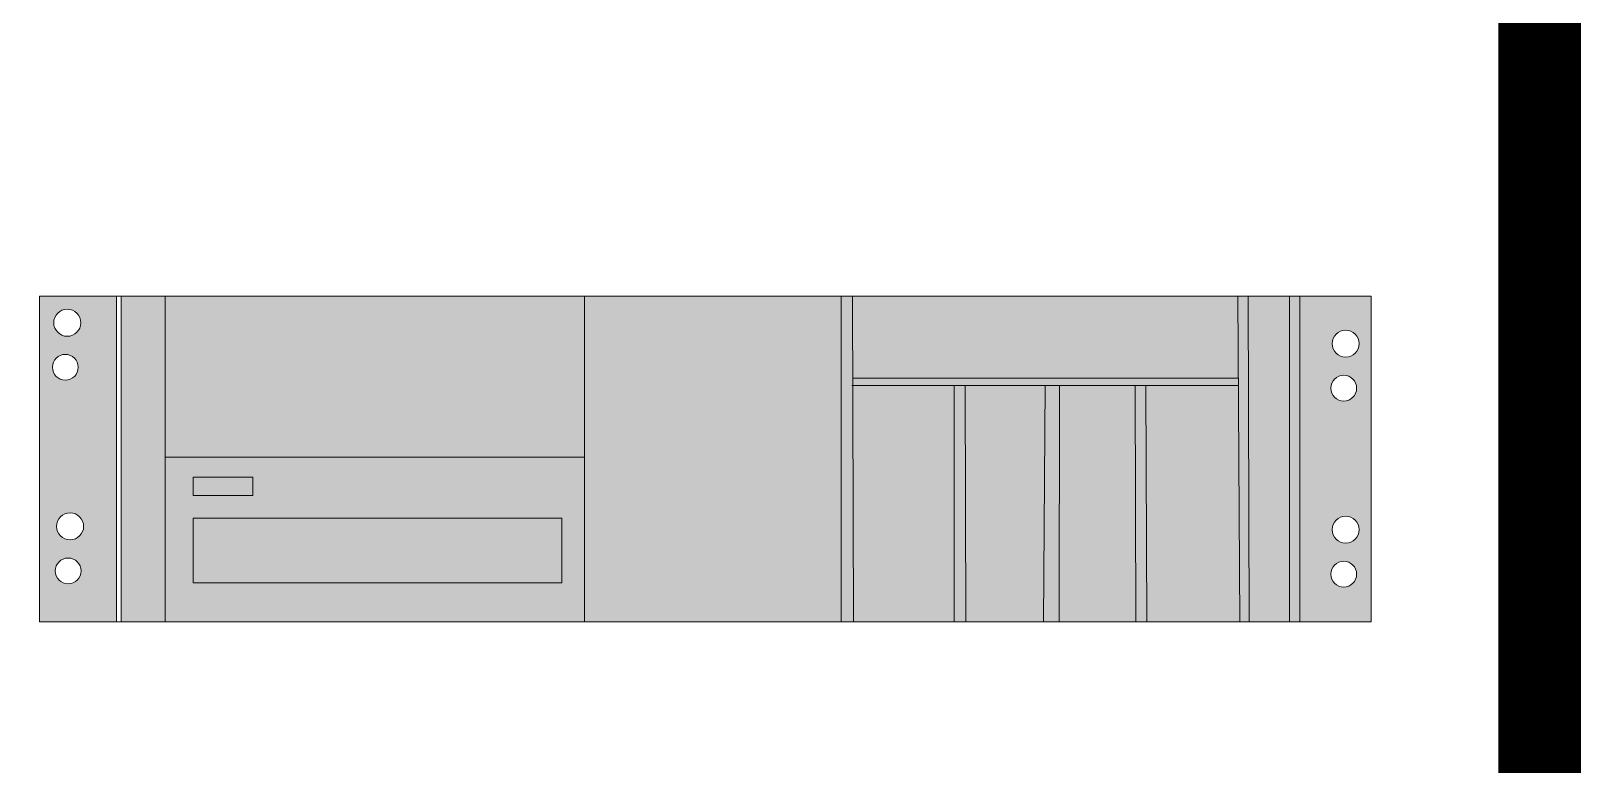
# Model space of a CAD drawing. Header units: millimetres. Extents: x -5691 to 68617, y -23008 to 84113.
# Drawn here: x 39853 to 40462, y 20341 to 20629 of the extents above; entities that cross this region are included whole.
import ezdxf

# ---------------------------------------------------------------- set-up
doc = ezdxf.new("R2010")
doc.units = ezdxf.units.MM
doc.header["$LTSCALE"] = 700
doc.header["$MEASUREMENT"] = 0
for name, color, linetype in [('architactur xref$0$EL-LPDB', 8, 'Continuous'), ('architactur xref$0$F', 8, 'Continuous'), ('rcp$0$X-REF', 8, 'Continuous'), ('X-REF', 8, 'Continuous')]:
    doc.layers.add(name, color=color, linetype=linetype)
doc.layers.add('architactur xref$0$S.D condiut', color=8, linetype='Continuous', lineweight=9)

# ---------------------------------------------------------------- blocks, each defined once
blk = doc.blocks.new('architactur xref$0$NVR')
at = {"layer": 'architactur xref$0$S.D condiut', "ltscale": 8}
h = blk.add_hatch(color=0, dxfattribs=at)
h.set_gradient(color1=(15, 15, 15), color2=(77, 77, 77), one_color=1, tint=0.3, name='SPHERICAL')
h.paths.add_polyline_path([(-1946.151, 4639.159), (-1947.616, 4639.159), (-1947.616, 4632.974), (-1946.151, 4632.974)])
h.paths.add_polyline_path([(-1946.879, 4634.323, -1), (-1947.369, 4634.323, -1)], flags=16)
h.paths.add_polyline_path([(-1947.291, 4637.346, -1), (-1946.776, 4637.346, -1)], flags=16)
h.paths.add_polyline_path([(-1946.83, 4633.478, -1), (-1947.345, 4633.478, -1)], flags=16)
h.paths.add_polyline_path([(-1947.315, 4638.192, -1), (-1946.825, 4638.192, -1)], flags=16)
h.paths.add_polyline_path([(-1945.23, 4639.159), (-1946.063, 4639.159), (-1946.063, 4632.974), (-1945.23, 4632.974)])
h.paths.add_polyline_path([(-1937.263, 4636.029), (-1945.23, 4636.029), (-1945.23, 4632.974), (-1937.263, 4632.974)])
h.paths.add_polyline_path([(-1937.263, 4639.159), (-1945.23, 4639.159), (-1945.23, 4636.029), (-1937.263, 4636.029)])
h.paths.add_polyline_path([(-1944.692, 4637.19), (-1944.692, 4638.421), (-1937.69, 4638.421), (-1937.69, 4637.19)], flags=16)
h.paths.add_polyline_path([(-1943.561, 4636.762), (-1943.561, 4636.41), (-1944.695, 4636.41), (-1944.695, 4636.762)], flags=16)
h.paths.add_polyline_path([(-1932.385, 4639.159), (-1937.263, 4639.159), (-1937.263, 4636.029), (-1937.263, 4632.974), (-1932.383, 4632.974)])
h.paths.add_polyline_path([(-1924.84, 4634.531), (-1932.165, 4634.531), (-1932.169, 4632.974), (-1924.848, 4632.974)])
h.paths.add_polyline_path([(-1930.241, 4639.159), (-1932.153, 4639.159), (-1932.164, 4634.669), (-1930.238, 4634.669)])
h.paths.add_polyline_path([(-1928.544, 4639.159), (-1930.019, 4639.159), (-1930.027, 4634.669), (-1928.511, 4634.669)])
h.paths.add_polyline_path([(-1926.789, 4639.159), (-1928.245, 4639.159), (-1928.239, 4634.669), (-1926.799, 4634.67)])
h.paths.add_polyline_path([(-1924.815, 4639.159), (-1926.582, 4639.159), (-1926.601, 4634.67), (-1924.839, 4634.67)])
h.paths.add_polyline_path([(-1923.872, 4639.159), (-1924.634, 4639.159), (-1924.651, 4632.974), (-1923.872, 4632.974)])
h = blk.add_hatch(color=0, dxfattribs=at)
h.set_gradient(color1=(102, 102, 102), rotation=78, one_color=1, tint=1, name='INVCYLINDER')
h.paths.add_polyline_path([(-1937.69, 4638.421), (-1944.692, 4638.421), (-1944.692, 4637.19), (-1937.69, 4637.19)])
h.paths.add_polyline_path([(-1943.561, 4636.762), (-1944.695, 4636.762), (-1944.695, 4636.41), (-1943.561, 4636.41)])
h.paths.add_polyline_path([(-1932.153, 4639.159), (-1932.385, 4639.159), (-1932.383, 4632.974), (-1932.169, 4632.974)])
h.paths.add_polyline_path([(-1930.019, 4639.159), (-1930.241, 4639.159), (-1930.238, 4634.669), (-1930.027, 4634.669)])
h.paths.add_polyline_path([(-1928.245, 4639.159), (-1928.544, 4639.159), (-1928.511, 4634.669), (-1928.239, 4634.669)])
h.paths.add_polyline_path([(-1926.582, 4639.159), (-1926.789, 4639.159), (-1926.799, 4634.67), (-1926.601, 4634.67)])
h.paths.add_polyline_path([(-1924.634, 4639.159), (-1924.815, 4639.159), (-1924.848, 4632.974), (-1924.651, 4632.974)])
h.paths.add_polyline_path([(-1923.674, 4639.159), (-1923.872, 4639.159), (-1923.872, 4632.974), (-1923.674, 4632.974)])
h.paths.add_polyline_path([(-1924.839, 4634.67), (-1932.164, 4634.669), (-1932.165, 4634.531), (-1924.84, 4634.531)])
h = blk.add_hatch(color=0, dxfattribs=at)
h.set_gradient(color1=(15, 15, 15), color2=(77, 77, 77), one_color=1, tint=0.3, name='SPHERICAL')
h.paths.add_polyline_path([(-1923.674, 4632.974), (-1922.319, 4632.974), (-1922.319, 4639.159), (-1923.674, 4639.159)])
h.paths.add_polyline_path([(-1922.594, 4634.72, -1), (-1923.084, 4634.72, -1)], flags=16)
h.paths.add_polyline_path([(-1922.545, 4633.875, -1), (-1923.06, 4633.875, -1)], flags=16)
h.paths.add_polyline_path([(-1923.06, 4637.407, -1), (-1922.545, 4637.407, -1)], flags=16)
h.paths.add_polyline_path([(-1923.084, 4638.253, -1), (-1922.594, 4638.253, -1)], flags=16)
at = {"layer": 'architactur xref$0$S.D condiut', "ltscale": 8, "extrusion": (0, 0, -1)}
for p, q in [((-1922.319, 4639.159), (-1947.616, 4639.159)), ((-1947.616, 4639.159), (-1947.616, 4632.974)), ((-1946.151, 4639.159), (-1946.151, 4632.974)), ((-1946.063, 4639.159), (-1946.063, 4632.974)), ((-1945.23, 4632.974), (-1945.23, 4639.159)), ((-1937.263, 4639.159), (-1937.263, 4632.974)), ((-1932.385, 4639.159), (-1932.383, 4632.974)), ((-1932.153, 4639.159), (-1932.169, 4632.974)), ((-1930.241, 4639.159), (-1930.238, 4634.669)), ((-1930.019, 4639.159), (-1930.027, 4634.669)), ((-1928.544, 4639.159), (-1928.511, 4634.669)), ((-1928.245, 4639.159), (-1928.239, 4634.669)), ((-1926.789, 4639.159), (-1926.799, 4634.67)), ((-1926.582, 4639.159), (-1926.601, 4634.67)), ((-1924.815, 4639.159), (-1924.848, 4632.974)), ((-1924.634, 4639.159), (-1924.651, 4632.974)), ((-1923.872, 4639.159), (-1923.872, 4632.974)), ((-1923.674, 4639.159), (-1923.674, 4632.974)), ((-1922.319, 4632.974), (-1922.319, 4639.159)), ((-1937.69, 4638.421), (-1944.692, 4638.421)), ((-1944.692, 4638.421), (-1944.692, 4637.19)), ((-1937.69, 4638.421), (-1937.69, 4637.19)), ((-1944.692, 4637.19), (-1937.69, 4637.19)), ((-1944.695, 4636.41), (-1944.695, 4636.762)), ((-1944.695, 4636.762), (-1943.561, 4636.762)), ((-1943.561, 4636.762), (-1943.561, 4636.41)), ((-1943.561, 4636.41), (-1944.695, 4636.41)), ((-1945.23, 4636.029), (-1937.263, 4636.029)), ((-1924.841, 4634.67), (-1932.184, 4634.669)), ((-1924.841, 4634.531), (-1932.166, 4634.531)), ((-1947.616, 4632.974), (-1922.319, 4632.974))]:
    blk.add_line(p, q, dxfattribs=at)
for centre, radius in [((1947.07, 4638.192), 0.245), ((1922.839, 4638.253), 0.245), ((1947.033, 4637.346), 0.257), ((1922.802, 4637.407), 0.257), ((1922.839, 4634.72), 0.245), ((1947.124, 4634.323), 0.245), ((1922.802, 4633.875), 0.257), ((1947.087, 4633.478), 0.257)]:
    blk.add_circle(centre, radius, dxfattribs=at)
blk = doc.blocks.new('architactur xref')
at = {"layer": 'architactur xref$0$EL-LPDB', "const_width": 1.28}
blk.add_lwpolyline([(1566.769, 814), (1566.769, 788.4), (1592.369, 788.4), (1592.369, 814), (1566.769, 814)], dxfattribs=at)
at = {"layer": 'architactur xref$0$F', "linetype": 'ByBlock', "extrusion": (0, 0, -1), "xscale": 0.8146943999881844, "yscale": 0.8146943999881844, "zscale": 0.8146943999881844, "rotation": 180}
blk.add_blockref('architactur xref$0$NVR', (-3155.863, 4582.536), dxfattribs=at)
blk = doc.blocks.new('rcp')
at = {"layer": 'rcp$0$X-REF', "xscale": 25.39999999999418, "yscale": 25.39999999999418, "zscale": 25.39999999999418}
blk.add_blockref('architactur xref', (0, 0), dxfattribs=at)

msp = doc.modelspace()

# ---------------------------------------------------------------- block references
at = {"layer": 'X-REF', "ltscale": 8}
msp.add_blockref('rcp', (0, 0), dxfattribs=at)

# ---------------------------------------------------------------- next in the draw order: block references
at = {"layer": 'X-REF', "xscale": 25.39999999999418, "yscale": 25.39999999999418, "zscale": 25.39999999999418}
msp.add_blockref('architactur xref', (0, 0), dxfattribs=at)

doc.saveas('drawing.dxf')
